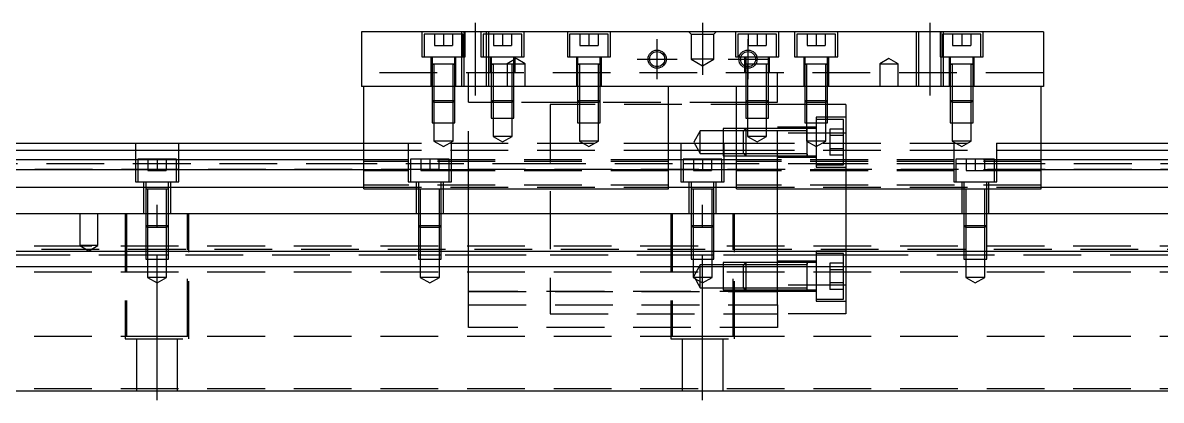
# Model space of a CAD drawing. Extents: x -20 to 990, y -286 to 102.
# Drawn here: x 230.5 to 480.9, y -240.3 to -157.3 of the extents above; entities that cross this region are included whole.
import ezdxf

# ---------------------------------------------------------------- set-up
doc = ezdxf.new("R2010")
doc.units = 0
doc.linetypes.add('CENTER', pattern=[50.8, 31.75, -6.35, 6.35, -6.35])
doc.linetypes.add('DASHED', pattern=[19.05, 12.7, -6.35])
doc.layers.get('0').update_dxf_attribs({"linetype": 'CONTINUOUS'})
doc.layers.add('CENTER', color=1, linetype='CENTER')

msp = doc.modelspace()

# ---------------------------------------------------------------- linework, layer by layer
at = {"color": 7, "linetype": 'CONTINUOUS'}
for p, q in [((455, -159.27), (305, -159.27)), ((305, -159.27), (305, -171.27)), ((455, -159.27), (455, -171.27)), ((455, -171.27), (305, -171.27)), ((305.5, -193.77), (305.5, -171.27)), ((372.5, -193.77), (372.5, -171.27)), ((387.5, -193.77), (387.5, -171.27)), ((454.5, -193.77), (454.5, -171.27)), ((0, -183.77), (305.5, -183.77)), ((0, -185.309608), (305.5, -185.309608)), ((372.5, -183.77), (387.5, -183.77)), ((372.5, -185.309608), (387.5, -185.309608)), ((454.5, -183.77), (760, -183.77)), ((454.5, -185.309608), (760, -185.309608)), ((305.5, -187.39154), (0, -187.39154)), ((387.5, -187.39154), (372.5, -187.39154)), ((760, -187.39154), (454.5, -187.39154)), ((305.5, -189.606666), (0, -189.606666)), ((387.5, -189.606666), (372.5, -189.606666)), ((760, -189.606666), (454.5, -189.606666)), ((0, -193.451934), (305.5, -193.451934)), ((305.5, -193.77), (372.5, -193.77)), ((372.5, -193.451934), (387.5, -193.451934)), ((387.5, -193.77), (454.5, -193.77)), ((454.5, -193.451934), (760, -193.451934)), ((760, -199.27), (0, -199.27)), ((760, -207.57), (0, -207.57)), ((760, -210.97), (0, -210.97)), ((760, -238.27), (0, -238.27))]:
    msp.add_line(p, q, dxfattribs=at)
at = {"color": 3, "linetype": 'DASHED'}
for p, q in [((318.25, -159.27), (318.25, -164.77)), ((327.25, -159.77), (318.75, -159.77)), ((318.75, -159.77), (318.75, -164.77)), ((321, -159.77), (321, -162.27)), ((323, -159.77), (323, -162.27)), ((325, -159.77), (325, -162.27)), ((327.000006, -159.27), (327.000006, -171.27)), ((327.25, -164.77), (327.25, -159.77)), ((327.5, -159.27), (327.5, -171.27)), ((327.75, -164.77), (327.75, -159.27)), ((331.25, -159.27), (331.25, -164.77)), ((332.999994, -159.77), (331.75, -159.77)), ((331.75, -159.77), (331.75, -164.77)), ((332.5, -171.27), (332.5, -159.27)), ((332.999994, -171.27), (332.999994, -159.27)), ((340.25, -159.77), (332.999994, -159.77)), ((334, -159.77), (334, -162.27)), ((336, -159.77), (336, -162.27)), ((338, -159.77), (338, -162.27)), ((340.25, -164.77), (340.25, -159.77)), ((340.75, -164.77), (340.75, -159.27)), ((350.25, -159.27), (350.25, -164.77)), ((359.25, -159.77), (350.75, -159.77)), ((350.75, -159.77), (350.75, -164.77)), ((353, -159.77), (353, -162.27)), ((355, -159.77), (355, -162.27)), ((357, -159.77), (357, -162.27)), ((359.25, -164.77), (359.25, -159.77)), ((359.75, -164.77), (359.75, -159.27)), ((377.5, -159.77), (377, -159.27)), ((377.5, -159.77), (377.5, -165.27)), ((377.5, -159.77), (382.5, -159.77)), ((382.5, -159.77), (383, -159.27)), ((382.5, -165.27), (382.5, -159.77)), ((387.25, -159.27), (387.25, -164.77)), ((396.25, -159.77), (387.75, -159.77)), ((387.75, -159.77), (387.75, -164.77)), ((390, -159.77), (390, -162.27)), ((392, -159.77), (392, -162.27)), ((394, -159.77), (394, -162.27)), ((396.25, -164.77), (396.25, -159.77)), ((396.75, -164.77), (396.75, -159.27)), ((400.25, -159.27), (400.25, -164.77)), ((409.25, -159.77), (400.75, -159.77)), ((400.75, -159.77), (400.75, -164.77)), ((403, -159.77), (403, -162.27)), ((405, -159.77), (405, -162.27)), ((407, -159.77), (407, -162.27)), ((409.25, -164.77), (409.25, -159.77)), ((409.75, -164.77), (409.75, -159.27)), ((427.000006, -159.27), (427.000006, -171.27)), ((427.5, -159.27), (427.5, -171.27)), ((432.25, -159.27), (432.25, -164.77)), ((432.5, -171.27), (432.5, -159.27)), ((441.25, -159.77), (432.75, -159.77)), ((432.75, -159.77), (432.75, -164.77)), ((432.999994, -159.77), (432.999994, -159.27)), ((432.999994, -164.77), (432.999994, -159.77)), ((435, -159.77), (435, -162.27)), ((437, -159.77), (437, -162.27)), ((439, -159.77), (439, -162.27)), ((441.25, -164.77), (441.25, -159.77)), ((441.75, -164.77), (441.75, -159.27)), ((321, -162.27), (323, -162.27)), ((323, -162.27), (325, -162.27)), ((334, -162.27), (336, -162.27)), ((336, -162.27), (338, -162.27)), ((353, -162.27), (355, -162.27)), ((355, -162.27), (357, -162.27)), ((390, -162.27), (392, -162.27)), ((392, -162.27), (394, -162.27)), ((403, -162.27), (405, -162.27)), ((405, -162.27), (407, -162.27)), ((435, -162.27), (437, -162.27)), ((437, -162.27), (439, -162.27)), ((318.25, -164.77), (327.75, -164.77)), ((320.25, -164.77), (320.25, -171.27)), ((320.5, -164.77), (320.5, -166.37)), ((325.5, -166.37), (325.5, -164.77)), ((325.75, -171.27), (325.75, -164.77)), ((331.25, -164.77), (340.75, -164.77)), ((333.25, -164.77), (333.25, -168.27)), ((333.5, -164.77), (333.5, -166.37)), ((339, -165.1153), (337, -166.27)), ((338.5, -166.37), (338.5, -164.77)), ((338.75, -168.27), (338.75, -164.77)), ((341, -166.27), (339, -165.1153)), ((350.25, -164.77), (359.75, -164.77)), ((352.25, -164.77), (352.25, -171.27)), ((352.5, -164.77), (352.5, -166.37)), ((357.5, -166.37), (357.5, -164.77)), ((357.75, -171.27), (357.75, -164.77)), ((382.5, -165.27), (377.5, -165.27)), ((377.5, -165.27), (380, -166.713376)), ((380, -166.713376), (382.5, -165.27)), ((387.25, -164.77), (396.75, -164.77)), ((389.25, -164.77), (389.25, -168.27)), ((389.5, -164.77), (389.5, -166.37)), ((394.5, -166.37), (394.5, -164.77)), ((394.75, -168.27), (394.75, -164.77)), ((400.25, -164.77), (409.75, -164.77)), ((402.25, -164.77), (402.25, -171.27)), ((402.5, -164.77), (402.5, -166.37)), ((407.5, -166.37), (407.5, -164.77)), ((407.75, -171.27), (407.75, -164.77)), ((421, -165.1153), (419, -166.27)), ((423, -166.27), (421, -165.1153)), ((432.25, -164.77), (441.75, -164.77)), ((432.999994, -171.27), (432.999994, -164.77)), ((434.25, -164.77), (434.25, -171.27)), ((434.5, -164.77), (434.5, -166.37)), ((439.5, -166.37), (439.5, -164.77)), ((439.75, -171.27), (439.75, -164.77)), ((320.5, -166.365), (320.5, -166.37)), ((320.5, -166.37), (320.757448, -166.37)), ((320.757468, -166.37), (320.5, -166.37)), ((320.5, -166.37), (320.5, -166.375)), ((320.5, -166.37), (320.5, -171.26998)), ((325.242552, -166.37), (320.757468, -166.37)), ((320.9, -166.37), (320.9, -171.26998)), ((325.1, -171.26998), (325.1, -166.37)), ((325.5, -166.37), (325.242552, -166.37)), ((325.242602, -166.37), (325.5, -166.37)), ((325.5, -166.37), (325.5, -166.365)), ((325.5, -166.375), (325.5, -166.37)), ((325.5, -171.26998), (325.5, -166.37)), ((333.5, -166.365), (333.5, -166.37)), ((333.5, -166.37), (333.757448, -166.37)), ((338.5, -166.37), (333.5, -166.37)), ((333.5, -166.37), (333.5, -166.375)), ((333.5, -166.37), (333.5, -168.26998)), ((333.9, -166.37), (333.9, -168.26998)), ((337, -166.27), (339, -166.27)), ((337, -166.27), (337, -171.27)), ((338.1, -168.26998), (338.1, -166.37)), ((338.5, -166.37), (338.5, -166.365)), ((338.5, -166.375), (338.5, -166.37)), ((338.5, -168.26998), (338.5, -166.37)), ((339, -166.27), (341, -166.27)), ((341, -171.27), (341, -166.27)), ((352.5, -166.365), (352.5, -166.37)), ((352.5, -166.37), (352.757448, -166.37)), ((352.757468, -166.37), (352.5, -166.37)), ((352.5, -166.37), (352.5, -171.26998)), ((352.5, -166.37), (352.5, -166.375)), ((357.242552, -166.37), (352.757468, -166.37)), ((352.9, -166.37), (352.9, -171.26998)), ((357.1, -171.26998), (357.1, -166.37)), ((357.5, -166.37), (357.242552, -166.37)), ((357.242602, -166.37), (357.5, -166.37)), ((357.5, -166.37), (357.5, -166.365)), ((357.5, -171.26998), (357.5, -166.37)), ((357.5, -166.375), (357.5, -166.37)), ((389.5, -166.365), (389.5, -166.37)), ((389.757468, -166.37), (389.5, -166.37)), ((389.5, -166.37), (389.5, -166.375)), ((389.5, -166.37), (389.5, -166.842418)), ((389.5, -166.842418), (389.5, -167.206492)), ((389.5, -167.206492), (389.5, -168.26998)), ((391.229562, -166.37), (389.757468, -166.37)), ((389.9, -166.37), (389.9, -166.916966)), ((389.9, -166.916966), (389.9, -167.267498)), ((389.9, -167.267498), (389.9, -168.26998)), ((391.669968, -166.37), (391.229562, -166.37)), ((391.67033, -166.37), (391.229838, -166.37)), ((394.242552, -166.37), (391.669968, -166.37)), ((394.1, -168.26998), (394.1, -166.37)), ((394.5, -166.37), (394.242552, -166.37)), ((394.5, -166.37), (394.5, -166.365)), ((394.5, -166.375), (394.5, -166.37)), ((394.5, -168.26998), (394.5, -166.37)), ((402.5, -166.365), (402.5, -166.37)), ((402.5, -166.37), (402.757448, -166.37)), ((402.757468, -166.37), (402.5, -166.37)), ((402.5, -166.37), (402.5, -166.375)), ((402.5, -166.37), (402.5, -171.26998)), ((407.242552, -166.37), (402.757468, -166.37)), ((402.9, -166.37), (402.9, -171.26998)), ((407.1, -171.26998), (407.1, -166.37)), ((407.5, -166.37), (407.242552, -166.37)), ((407.242602, -166.37), (407.5, -166.37)), ((407.5, -166.37), (407.5, -166.365)), ((407.5, -166.375), (407.5, -166.37)), ((407.5, -171.26998), (407.5, -166.37)), ((419, -166.27), (421, -166.27)), ((419, -166.27), (419, -171.27)), ((421, -166.27), (423, -166.27)), ((423, -171.27), (423, -166.27)), ((434.5, -166.365), (434.5, -166.37)), ((434.5, -166.37), (434.757448, -166.37)), ((434.757468, -166.37), (434.5, -166.37)), ((434.5, -166.37), (434.5, -166.375)), ((434.5, -166.37), (434.5, -171.26998)), ((439.242552, -166.37), (434.757468, -166.37)), ((434.9, -166.37), (434.9, -171.26998)), ((439.1, -171.26998), (439.1, -166.37)), ((439.5, -166.37), (439.242552, -166.37)), ((439.242602, -166.37), (439.5, -166.37)), ((439.5, -166.37), (439.5, -166.365)), ((439.5, -166.375), (439.5, -166.37)), ((439.5, -171.26998), (439.5, -166.37)), ((455, -168.27), (305, -168.27)), ((328.5, -171.27), (328.5, -168.27)), ((333.5, -168.27), (333.5, -174.37)), ((333.500006, -168.27), (333.500006, -174.37)), ((333.9, -168.27), (333.9, -174.77)), ((338.1, -174.77), (338.1, -168.27)), ((338.499994, -174.37), (338.499994, -168.27)), ((338.5, -174.37), (338.5, -168.27)), ((389.5, -168.27), (389.5, -174.37)), ((389.500006, -168.27), (389.500006, -174.37)), ((389.9, -168.27), (389.9, -174.77)), ((394.1, -171.27), (394.1, -168.27)), ((394.499994, -171.27), (394.499994, -168.27)), ((394.5, -171.27), (394.5, -168.27)), ((396.5, -171.27), (396.5, -168.27)), ((320.5, -171.27), (320.5, -174.37)), ((320.500006, -171.27), (320.500006, -174.370006)), ((320.9, -171.27), (320.9, -174.77)), ((325.1, -174.77), (325.1, -171.27)), ((325.499994, -174.370006), (325.499994, -171.27)), ((325.5, -174.37), (325.5, -171.27)), ((328.5, -193.77), (328.5, -171.27)), ((352.5, -171.27), (352.5, -174.37)), ((352.500006, -171.27), (352.500006, -174.370006)), ((352.9, -171.27), (352.9, -174.77)), ((357.1, -174.77), (357.1, -171.27)), ((357.499994, -174.370006), (357.499994, -171.27)), ((357.5, -174.37), (357.5, -171.27)), ((394.1, -174.77), (394.1, -171.27)), ((394.499994, -174.370006), (394.499994, -171.27)), ((394.5, -174.37), (394.5, -171.27)), ((396.5, -193.77), (396.5, -171.27)), ((402.5, -171.27), (402.5, -174.37)), ((402.500006, -171.27), (402.500006, -174.370006)), ((402.9, -171.27), (402.9, -174.77)), ((407.1, -174.77), (407.1, -171.27)), ((407.499994, -174.370006), (407.499994, -171.27)), ((407.5, -174.37), (407.5, -171.27)), ((434.5, -171.27), (434.5, -174.37)), ((434.500006, -171.27), (434.500006, -174.370006)), ((434.9, -171.27), (434.9, -174.77)), ((439.1, -174.77), (439.1, -171.27)), ((439.499994, -174.370006), (439.499994, -171.27)), ((439.5, -174.37), (439.5, -171.27)), ((320.5, -174.37), (325.5, -174.37)), ((320.5, -174.37), (320.9, -174.77)), ((320.500006, -174.37002), (320.500006, -179.27)), ((325.1, -174.77), (320.9, -174.77)), ((320.9, -174.77002), (320.9, -179.27)), ((325.1, -174.77), (325.5, -174.37)), ((325.1, -179.27), (325.1, -174.77002)), ((325.499994, -179.27), (325.499994, -174.37002)), ((333.9, -174.77), (328.5, -174.77)), ((333.5, -174.37), (338.5, -174.37)), ((333.5, -174.37), (333.9, -174.77)), ((333.500006, -174.37002), (333.500006, -178.27)), ((338.1, -174.77), (333.9, -174.77)), ((333.9, -174.77002), (333.9, -178.27)), ((338.1, -174.77), (338.5, -174.37)), ((352.9, -174.77), (338.1, -174.77)), ((338.1, -178.27), (338.1, -174.77002)), ((338.499994, -178.27), (338.499994, -174.37002)), ((346.5, -175.27), (346.5, -221.27)), ((394.499994, -175.27), (346.5, -175.27)), ((352.5, -174.37), (357.5, -174.37)), ((352.5, -174.37), (352.9, -174.77)), ((352.500006, -174.37002), (352.500006, -179.27)), ((357.1, -174.77), (352.9, -174.77)), ((352.9, -174.77002), (352.9, -179.27)), ((357.1, -174.77), (357.5, -174.37)), ((389.9, -174.77), (357.1, -174.77)), ((357.1, -179.27), (357.1, -174.77002)), ((357.499994, -179.27), (357.499994, -174.37002)), ((389.5, -174.37), (394.5, -174.37)), ((389.5, -174.37), (389.9, -174.77)), ((389.500006, -174.37002), (389.500006, -178.27)), ((394.1, -174.77), (389.9, -174.77)), ((389.9, -174.77002), (389.9, -178.27)), ((394.1, -174.77), (394.5, -174.37)), ((396.5, -174.77), (394.1, -174.77)), ((394.1, -178.27), (394.1, -174.77002)), ((394.499994, -178.27), (394.499994, -174.37002)), ((396.5, -175.27), (394.499994, -175.27)), ((402.500006, -175.27), (396.5, -175.27)), ((402.5, -174.37), (407.5, -174.37)), ((402.5, -174.37), (402.9, -174.77)), ((402.500006, -174.37002), (402.500006, -179.27)), ((407.499994, -175.27), (402.500006, -175.27)), ((407.1, -174.77), (402.9, -174.77)), ((402.9, -174.77002), (402.9, -179.27)), ((407.1, -174.77), (407.5, -174.37)), ((407.1, -179.27), (407.1, -174.77002)), ((407.499994, -179.27), (407.499994, -174.37002)), ((411.5, -175.27), (407.499994, -175.27)), ((411.5, -175.27), (411.5, -181.5368)), ((434.5, -174.37), (439.5, -174.37)), ((434.5, -174.37), (434.9, -174.77)), ((434.500006, -174.37002), (434.500006, -179.27)), ((439.1, -174.77), (434.9, -174.77)), ((434.9, -174.77002), (434.9, -179.27)), ((439.1, -174.77), (439.5, -174.37)), ((439.1, -179.27), (439.1, -174.77002)), ((439.499994, -179.27), (439.499994, -174.37002)), ((320.500006, -179.27), (325.499994, -179.27)), ((320.9, -179.27), (320.9, -183.27)), ((325.1, -183.27), (325.1, -179.27)), ((333.500006, -178.27), (338.499994, -178.27)), ((333.9, -178.27), (333.9, -182.27)), ((338.1, -182.27), (338.1, -178.27)), ((352.500006, -179.27), (357.499994, -179.27)), ((352.9, -179.27), (352.9, -183.27)), ((357.1, -183.27), (357.1, -179.27)), ((389.500006, -178.27), (394.499994, -178.27)), ((389.9, -178.27), (389.9, -182.27)), ((394.1, -182.27), (394.1, -178.27)), ((405, -180.22), (396.5, -180.22)), ((402.500006, -179.27), (407.499994, -179.27)), ((402.9, -179.27), (402.9, -183.27)), ((405, -178.02), (405, -189.02)), ((411.5, -178.02), (405, -178.02)), ((407.499994, -178.52), (405, -178.52)), ((407.1, -183.27), (407.1, -179.27)), ((411, -178.52), (407.499994, -178.52)), ((411, -188.52), (411, -178.52)), ((434.500006, -179.27), (439.499994, -179.27)), ((434.9, -179.27), (434.9, -183.27)), ((439.1, -183.27), (439.1, -179.27)), ((338.1, -182.27), (333.9, -182.27)), ((333.9, -182.27), (336, -183.482436)), ((336, -183.482436), (338.1, -182.27)), ((379.5, -181.02), (378.056624, -183.52)), ((379.5, -186.02), (379.5, -181.02)), ((384.5, -181.02), (379.5, -181.02)), ((384.5, -180.520006), (384.5, -186.519994)), ((389.49998, -180.520006), (384.5, -180.520006)), ((388.99998, -181.02), (384.5, -181.02)), ((389.5, -180.52), (389, -181.02)), ((389, -186.02), (389, -181.02)), ((396.5, -181.02), (389, -181.02)), ((389.5, -180.52), (389.5, -186.52)), ((396.5, -180.52), (389.5, -180.52)), ((396.5, -180.520006), (389.5, -180.520006)), ((394.1, -182.27), (389.9, -182.27)), ((389.9, -182.27), (392, -183.482436)), ((392, -183.482436), (394.1, -182.27)), ((411.5, -181.5368), (396.5, -181.5368)), ((403.005, -180.52), (396.50002, -180.52)), ((403, -181.02), (396.50002, -181.02)), ((405, -180.52), (402.995, -180.52)), ((403, -181.02), (403, -180.519994)), ((403, -183.52), (403, -180.519994)), ((403, -186.520006), (403, -180.519994)), ((403, -186.02), (403, -181.02)), ((408, -180.633248), (408, -182.076624)), ((411, -180.633248), (408, -180.633248)), ((411, -182.076624), (408, -182.076624)), ((408, -182.076624), (408, -184.963376)), ((411.5, -181.5368), (411.5, -192.27)), ((255.25, -183.77), (255.25, -192.27)), ((264.75, -192.27), (264.75, -183.77)), ((305.5, -183.77), (372.5, -183.77)), ((305.5, -185.309608), (372.5, -185.309608)), ((315.25, -183.77), (315.25, -192.27)), ((325.1, -183.27), (320.9, -183.27)), ((320.9, -183.27), (323, -184.482436)), ((323, -184.482436), (325.1, -183.27)), ((324.75, -192.27), (324.75, -183.77)), ((357.1, -183.27), (352.9, -183.27)), ((352.9, -183.27), (355, -184.482436)), ((355, -184.482436), (357.1, -183.27)), ((375.25, -183.77), (375.25, -192.27)), ((378.056624, -183.52), (379.5, -186.02)), ((384.75, -192.27), (384.75, -183.77)), ((387.5, -183.77), (454.5, -183.77)), ((387.5, -185.309608), (454.5, -185.309608)), ((407.1, -183.27), (402.9, -183.27)), ((402.9, -183.27), (405, -184.482436)), ((403, -186.170204), (403, -183.271394)), ((405, -184.482436), (407.1, -183.27)), ((411, -184.963376), (408, -184.963376)), ((408, -184.963376), (408, -186.406752)), ((439.1, -183.27), (434.9, -183.27)), ((434.9, -183.27), (437, -184.482436)), ((435.25, -183.77), (435.25, -192.27)), ((437, -184.482436), (439.1, -183.27)), ((444.75, -192.27), (444.75, -183.77)), ((264.25, -187.27), (255.75, -187.27)), ((255.75, -187.27), (255.75, -192.27)), ((258, -187.27), (258, -189.77)), ((260, -187.27), (260, -189.77)), ((262, -187.27), (262, -189.77)), ((264.25, -192.27), (264.25, -187.27)), ((372.5, -187.39154), (305.5, -187.39154)), ((372.5, -187.79668), (305.5, -187.79668)), ((324.25, -187.27), (315.75, -187.27)), ((315.75, -187.27), (315.75, -192.27)), ((318, -187.27), (318, -189.77)), ((320, -187.27), (320, -189.77)), ((322, -187.27), (322, -189.77)), ((324.25, -192.27), (324.25, -187.27)), ((384.25, -187.27), (375.75, -187.27)), ((375.75, -187.27), (375.75, -192.27)), ((378, -187.27), (378, -189.77)), ((379.5, -186.02), (384.5, -186.02)), ((380, -187.27), (380, -189.77)), ((382, -187.27), (382, -189.77)), ((384.25, -192.27), (384.25, -187.27)), ((384.5, -186.02), (388.99998, -186.02)), ((384.5, -186.519994), (389.49998, -186.519994)), ((454.5, -187.39154), (387.5, -187.39154)), ((454.5, -187.79668), (387.5, -187.79668)), ((389, -186.02), (389.5, -186.52)), ((389, -186.02), (396.5, -186.02)), ((389.5, -186.519994), (396.5, -186.519994)), ((389.5, -186.52), (396.5, -186.52)), ((396.5, -186.82), (405, -186.82)), ((396.50002, -186.02), (403, -186.02)), ((396.50002, -186.52), (403.005, -186.52)), ((402.995, -186.52), (405, -186.52)), ((403, -186.520006), (403, -186.02)), ((403, -186.52), (403, -186.170204)), ((403, -186.170204), (403, -186.52)), ((411, -186.406752), (408, -186.406752)), ((444.25, -187.27), (435.75, -187.27)), ((435.75, -187.27), (435.75, -192.27)), ((438, -187.27), (438, -189.77)), ((440, -187.27), (440, -189.77)), ((442, -187.27), (442, -189.77)), ((444.25, -192.27), (444.25, -187.27)), ((703, -189.52), (25, -189.52)), ((305.5, -188.27), (28, -188.27)), ((264.25, -188.27), (255.75, -188.27)), ((258, -189.77), (260, -189.77)), ((260, -189.77), (262, -189.77)), ((346.49998, -188.27), (305.5, -188.27)), ((372.5, -189.606666), (305.5, -189.606666)), ((372.5, -189.85), (305.5, -189.85)), ((324.25, -188.27), (315.75, -188.27)), ((318, -189.77), (320, -189.77)), ((320, -189.77), (322, -189.77)), ((411.5, -188.27), (346.5, -188.27)), ((384.25, -188.27), (375.75, -188.27)), ((378, -189.77), (380, -189.77)), ((380, -189.77), (382, -189.77)), ((454.5, -189.606666), (387.5, -189.606666)), ((454.5, -189.85), (387.5, -189.85)), ((405, -188.52), (411, -188.52)), ((405, -189.02), (411.5, -189.02)), ((454.5, -188.27), (411.50002, -188.27)), ((444.25, -188.27), (435.75, -188.27)), ((438, -189.77), (440, -189.77)), ((440, -189.77), (442, -189.77)), ((703, -188.27), (454.5, -188.27)), ((255.25, -192.27), (264.75, -192.27)), ((257, -192.27), (257, -199.27)), ((257.5, -192.27), (257.5, -193.87)), ((262.5, -193.87), (262.5, -192.27)), ((263, -199.27), (263, -192.27)), ((315.25, -192.27), (324.75, -192.27)), ((317, -192.27), (317, -199.27)), ((317.5, -192.27), (317.5, -193.87)), ((322.5, -193.87), (322.5, -192.27)), ((323, -199.27), (323, -192.27)), ((375.25, -192.27), (384.75, -192.27)), ((377, -192.27), (377, -199.27)), ((377.5, -192.27), (377.5, -193.87)), ((382.5, -193.87), (382.5, -192.27)), ((383, -199.27), (383, -192.27)), ((411.5, -192.27), (411.5, -193.77)), ((435.25, -192.27), (444.75, -192.27)), ((437, -192.27), (437, -199.27)), ((437.5, -192.27), (437.5, -193.87)), ((442.5, -193.87), (442.5, -192.27)), ((443, -199.27), (443, -192.27)), ((257.5, -193.865), (257.5, -193.87)), ((257.757468, -193.87), (257.5, -193.87)), ((257.5, -193.87), (257.5, -199.26998)), ((257.5, -193.87), (257.5, -193.875)), ((262.242552, -193.87), (257.757468, -193.87)), ((257.9, -193.87), (257.9, -199.26998)), ((262.1, -199.26998), (262.1, -193.87)), ((262.5, -193.87), (262.242552, -193.87)), ((262.5, -193.87), (262.5, -193.865)), ((262.5, -199.26998), (262.5, -193.87)), ((262.5, -193.875), (262.5, -193.87)), ((372.5, -192.947372), (305.5, -192.947372)), ((305.5, -193.451934), (372.5, -193.451934)), ((317.5, -193.865), (317.5, -193.87)), ((317.757468, -193.87), (317.5, -193.87)), ((317.5, -193.87), (317.5, -199.26998)), ((317.5, -193.87), (317.5, -193.875)), ((322.242552, -193.87), (317.757468, -193.87)), ((317.9, -193.87), (317.9, -199.26998)), ((322.1, -199.26998), (322.1, -193.87)), ((322.5, -193.87), (322.242552, -193.87)), ((322.5, -193.87), (322.5, -193.865)), ((322.5, -199.26998), (322.5, -193.87)), ((322.5, -193.875), (322.5, -193.87)), ((328.5, -199.27), (328.5, -193.77)), ((377.5, -193.865), (377.5, -193.87)), ((377.757468, -193.87), (377.5, -193.87)), ((377.5, -193.87), (377.5, -199.26998)), ((377.5, -193.87), (377.5, -193.875)), ((382.242552, -193.87), (377.757468, -193.87)), ((377.9, -193.87), (377.9, -199.26998)), ((382.1, -199.26998), (382.1, -193.87)), ((382.5, -193.87), (382.242552, -193.87)), ((382.5, -193.87), (382.5, -193.865)), ((382.5, -199.26998), (382.5, -193.87)), ((382.5, -193.875), (382.5, -193.87)), ((454.5, -192.947372), (387.5, -192.947372)), ((387.5, -193.451934), (454.5, -193.451934)), ((396.5, -199.27), (396.5, -193.77)), ((411.5, -193.77), (411.5, -193.87)), ((411.5, -193.87), (411.5, -199.27)), ((437.5, -193.865), (437.5, -193.87)), ((437.757468, -193.87), (437.5, -193.87)), ((437.5, -193.87), (437.5, -199.26998)), ((437.5, -193.87), (437.5, -193.875)), ((442.242552, -193.87), (437.757468, -193.87)), ((437.9, -193.87), (437.9, -199.26998)), ((442.1, -199.26998), (442.1, -193.87)), ((442.5, -193.87), (442.242552, -193.87)), ((442.5, -193.87), (442.5, -193.865)), ((442.5, -199.26998), (442.5, -193.87)), ((442.5, -193.875), (442.5, -193.87)), ((243, -199.27), (243, -206.27)), ((247, -206.27), (247, -199.27)), ((253, -199.27), (253, -226.77)), ((253.291796, -199.27), (253.291796, -226.27)), ((257.5, -199.27), (257.5, -201.87)), ((257.500006, -199.27), (257.500006, -201.870006)), ((257.9, -199.27), (257.9, -202.27)), ((262.1, -202.27), (262.1, -199.27)), ((262.499994, -201.870006), (262.499994, -199.27)), ((262.5, -201.87), (262.5, -199.27)), ((266.708204, -226.27), (266.708204, -199.27)), ((267, -226.77), (267, -199.27)), ((317.5, -199.27), (317.5, -201.87)), ((317.500006, -199.27), (317.500006, -201.870006)), ((317.9, -199.27), (317.9, -202.27)), ((322.1, -202.27), (322.1, -199.27)), ((322.499994, -201.870006), (322.499994, -199.27)), ((322.5, -201.87), (322.5, -199.27)), ((328.5, -207.57), (328.5, -199.27)), ((373, -199.27), (373, -226.77)), ((373.291796, -199.27), (373.291796, -226.27)), ((377.5, -199.27), (377.5, -201.87)), ((377.500006, -199.27), (377.500006, -201.870006)), ((377.9, -199.27), (377.9, -202.27)), ((382.1, -202.27), (382.1, -199.27)), ((382.499994, -201.870006), (382.499994, -199.27)), ((382.5, -201.87), (382.5, -199.27)), ((386.708204, -226.27), (386.708204, -199.27)), ((387, -226.77), (387, -199.27)), ((396.5, -207.57), (396.5, -199.27)), ((411.5, -199.27), (411.5, -202.27)), ((437.5, -199.27), (437.5, -201.87)), ((437.500006, -199.27), (437.500006, -201.870006)), ((437.9, -199.27), (437.9, -202.27)), ((442.1, -202.27), (442.1, -199.27)), ((442.499994, -201.870006), (442.499994, -199.27)), ((442.5, -201.87), (442.5, -199.27)), ((257.5, -201.87), (262.5, -201.87)), ((257.5, -201.87), (257.9, -202.27)), ((257.500006, -201.87002), (257.500006, -207.57)), ((262.1, -202.27), (257.9, -202.27)), ((257.9, -202.27002), (257.9, -209.27)), ((262.1, -202.27), (262.5, -201.87)), ((262.1, -209.27), (262.1, -202.27002)), ((262.499994, -207.57), (262.499994, -201.87002)), ((317.5, -201.87), (322.5, -201.87)), ((317.5, -201.87), (317.9, -202.27)), ((317.500006, -201.87002), (317.500006, -207.57)), ((322.1, -202.27), (317.9, -202.27)), ((317.9, -202.27002), (317.9, -209.27)), ((322.1, -202.27), (322.5, -201.87)), ((322.1, -209.27), (322.1, -202.27002)), ((322.499994, -207.57), (322.499994, -201.87002)), ((377.5, -201.87), (382.5, -201.87)), ((377.5, -201.87), (377.9, -202.27)), ((377.500006, -201.87002), (377.500006, -207.57)), ((382.1, -202.27), (377.9, -202.27)), ((377.9, -202.27002), (377.9, -209.27)), ((382.1, -202.27), (382.5, -201.87)), ((382.1, -209.27), (382.1, -202.27002)), ((382.499994, -207.57), (382.499994, -201.87002)), ((411.5, -202.27), (411.5, -207.57)), ((437.5, -201.87), (442.5, -201.87)), ((437.5, -201.87), (437.9, -202.27)), ((437.500006, -201.87002), (437.500006, -207.57)), ((442.1, -202.27), (437.9, -202.27)), ((437.9, -202.27002), (437.9, -209.27)), ((442.1, -202.27), (442.5, -201.87)), ((442.1, -209.27), (442.1, -202.27002)), ((442.499994, -207.57), (442.499994, -201.87002)), ((760, -206.42), (0, -206.42)), ((25, -207.02), (703, -207.02)), ((247, -206.27), (243, -206.27)), ((243, -206.27), (245, -207.4247)), ((245, -207.4247), (247, -206.27)), ((257.500006, -207.57), (257.500006, -209.27)), ((262.499994, -209.27), (262.499994, -207.57)), ((317.500006, -207.57), (317.500006, -209.27)), ((322.499994, -209.27), (322.499994, -207.57)), ((328.5, -210.97), (328.5, -207.57)), ((377.500006, -207.57), (377.500006, -209.27)), ((382.499994, -209.27), (382.499994, -207.57)), ((396.5, -210.97), (396.5, -207.57)), ((405, -207.52), (405, -218.52)), ((411.5, -207.52), (405, -207.52)), ((411.5, -207.57), (411.5, -209.27)), ((437.500006, -207.57), (437.500006, -209.27)), ((442.499994, -209.27), (442.499994, -207.57)), ((56.708204, -208.27), (328.5, -208.27)), ((257.500006, -208.27), (262.499994, -208.27)), ((257.500006, -209.27), (262.499994, -209.27)), ((257.9, -209.27), (257.9, -213.27)), ((262.1, -213.27), (262.1, -209.27)), ((317.500006, -208.27), (322.499994, -208.27)), ((317.500006, -209.27), (322.499994, -209.27)), ((317.9, -209.27), (317.9, -213.27)), ((322.1, -213.27), (322.1, -209.27)), ((328.5, -208.27), (346.49998, -208.27)), ((346.5, -208.269994), (396.5, -208.269994)), ((346.5, -208.27), (396.5, -208.27)), ((377.500006, -208.27), (382.499994, -208.27)), ((377.500006, -209.27), (382.499994, -209.27)), ((377.9, -209.27), (377.9, -213.27)), ((382.1, -213.27), (382.1, -209.27)), ((384.5, -210.020006), (384.5, -216.019994)), ((389.49998, -210.020006), (384.5, -210.020006)), ((389.5, -210.02), (389, -210.52)), ((389.5, -210.02), (389.5, -216.02)), ((396.5, -210.02), (389.5, -210.02)), ((396.5, -210.020006), (389.5, -210.020006)), ((396.5, -208.269994), (405, -208.269994)), ((396.5, -208.27), (405, -208.27)), ((405, -209.72), (396.5, -209.72)), ((403.005, -210.02), (396.50002, -210.02)), ((405, -210.02), (402.995, -210.02)), ((403, -210.02), (403, -210.36965)), ((403, -210.369602), (403, -210.02)), ((403, -210.02), (403, -210.36965)), ((403, -210.369602), (403, -210.02)), ((403, -210.96965), (403, -210.369602)), ((407.500006, -208.02), (405, -208.02)), ((405, -208.269994), (407.500006, -208.269994)), ((405, -208.27), (407.500006, -208.27)), ((411, -208.02), (407.500006, -208.02)), ((407.500006, -208.269994), (411, -208.269994)), ((407.500006, -208.27), (411, -208.27)), ((408, -210.133248), (408, -211.576624)), ((411, -210.133248), (408, -210.133248)), ((411, -209.27), (411, -208.02)), ((411, -208.269994), (411.5, -208.269994)), ((411, -208.27), (411.5, -208.27)), ((411, -210.97), (411, -209.27)), ((411.5, -209.27), (411.5, -210.97)), ((411.50002, -208.27), (412.499994, -208.27)), ((412.499994, -208.27), (703.005, -208.27)), ((437.500006, -208.27), (442.499994, -208.27)), ((437.500006, -209.27), (442.499994, -209.27)), ((437.9, -209.27), (437.9, -213.27)), ((442.1, -213.27), (442.1, -209.27)), ((760, -212.12), (0, -212.12)), ((328.5, -219.27), (328.5, -210.97)), ((379.5, -210.52), (378.056624, -213.02)), ((379.5, -215.52), (379.5, -210.52)), ((384.5, -210.52), (379.5, -210.52)), ((388.99998, -210.52), (384.5, -210.52)), ((389, -215.52), (389, -210.52)), ((396.5, -210.52), (389, -210.52)), ((396.5, -219.27), (396.5, -210.97)), ((403, -210.52), (396.50002, -210.52)), ((403, -210.97), (403, -210.52)), ((403, -212.85996), (403, -210.96965)), ((403, -215.670204), (403, -212.85996)), ((411, -211.576624), (408, -211.576624)), ((408, -211.576624), (408, -214.463376)), ((411, -218.02), (411, -210.97)), ((411.5, -210.97), (411.5, -215.0032)), ((262.1, -213.27), (257.9, -213.27)), ((257.9, -213.27), (260, -214.482436)), ((260, -214.482436), (262.1, -213.27)), ((322.1, -213.27), (317.9, -213.27)), ((317.9, -213.27), (320, -214.482436)), ((320, -214.482436), (322.1, -213.27)), ((382.1, -213.27), (377.9, -213.27)), ((377.9, -213.27), (380, -214.482436)), ((378.056624, -213.02), (379.5, -215.52)), ((380, -214.482436), (382.1, -213.27)), ((411.5, -215.0032), (396.5, -215.0032)), ((411, -214.463376), (408, -214.463376)), ((408, -214.463376), (408, -215.906752)), ((411.5, -215.0032), (411.5, -221.27)), ((442.1, -213.27), (437.9, -213.27)), ((437.9, -213.27), (440, -214.482436)), ((440, -214.482436), (442.1, -213.27)), ((328.5, -216.360052), (396.5, -216.360052)), ((396.5, -216.360052), (328.5, -216.360052)), ((379.5, -215.52), (384.5, -215.52)), ((384.5, -215.52), (388.99998, -215.52)), ((384.5, -216.019994), (389.49998, -216.019994)), ((389, -215.52), (396.5, -215.52)), ((389, -215.52), (389.5, -216.02)), ((389.5, -216.019994), (396.5, -216.019994)), ((389.5, -216.02), (396.5, -216.02)), ((396.5, -216.32), (405, -216.32)), ((396.50002, -215.52), (403, -215.52)), ((396.50002, -216.02), (403, -216.02)), ((402.995, -216.02), (403, -216.02)), ((403, -216.020006), (403, -215.52)), ((403, -216.02), (403, -215.670204)), ((403, -216.02), (405, -216.02)), ((403, -216.02), (403.005, -216.02)), ((411, -215.906752), (408, -215.906752)), ((328.5, -219.27), (396.5, -219.27)), ((328.5, -224.27), (328.5, -219.27)), ((396.5, -219.27), (396.5, -224.27)), ((405, -218.02), (411, -218.02)), ((405, -218.52), (411.5, -218.52)), ((346.5, -221.27), (396.5, -221.27)), ((411.5, -221.27), (396.5, -221.27)), ((396.5, -224.27), (328.5, -224.27)), ((760, -226.27), (0, -226.27)), ((253, -226.77), (267, -226.77)), ((266.708204, -226.27), (253.291796, -226.27)), ((255.5, -226.77), (255.5, -238.27)), ((264.5, -238.27), (264.5, -226.77)), ((373, -226.77), (387, -226.77)), ((386.708204, -226.27), (373.291796, -226.27)), ((375.5, -226.77), (375.5, -238.27)), ((384.5, -238.27), (384.5, -226.77)), ((760, -237.77), (6.499992, -237.77))]:
    msp.add_line(p, q, dxfattribs=at)
at = {"color": 3, "linetype": 'CONTINUOUS'}
for centre in [(370, -165.27), (390, -165.27)]:
    msp.add_circle(centre, 2, dxfattribs=at)
at = {"color": 7, "linetype": 'CONTINUOUS'}
for centre in [(370, -165.27), (390, -165.27)]:
    msp.add_circle(centre, 1.65, dxfattribs=at)
at = {"layer": 'CENTER', "color": 1, "linetype": 'CENTER'}
for p, q in [((330, -157.27), (330, -173.27)), ((380, -157.27), (380, -168.713376)), ((430, -157.27), (430, -173.27)), ((370, -169.67), (370, -160.87)), ((390, -169.67), (390, -160.87)), ((365.6, -165.27), (374.4, -165.27)), ((385.6, -165.27), (394.4, -165.27)), ((260, -240.27), (260, -197.27)), ((380, -240.27), (380, -197.27))]:
    msp.add_line(p, q, dxfattribs=at)

doc.saveas('drawing.dxf')
